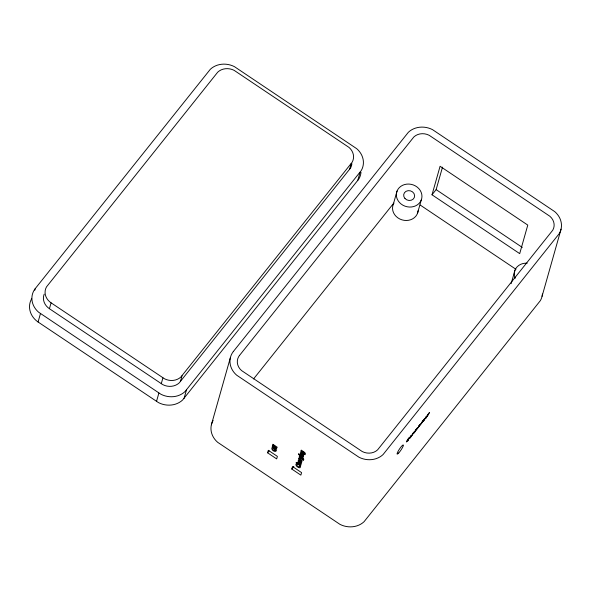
<?xml version="1.0" encoding="UTF-8"?>
<svg xmlns="http://www.w3.org/2000/svg" width="591" height="591" viewBox="0 0 591 591"><rect width="100%" height="100%" fill="white"/><g stroke="black" fill="none" stroke-linecap="round" stroke-linejoin="round"><path stroke-width="0.89" d="M299.452 461.128L299.578 462.45L300.915 463.462A1.293 0.576 38.6 0 0 301.358 463.44L301.24 462.339L301.587 462.568L301.75 461.992C301.07 461.276 297.753 458.727 298.1 461.505C299.489 463.196 298.241 460.478 299.43 461.12M34.773 290.277L35.246 288.6L210.315 69.295A20.323 17.907 15.8 0 1 234.428 66.65L356.705 148.681A20.323 17.907 15.8 0 1 361.256 170.555L185.005 391.597A20.323 17.907 15.8 0 1 160.892 394.241L38.614 312.211A20.323 17.907 15.8 0 1 34.056 290.329L35.246 288.6M360.99 172.284A20.323 17.907 15.8 0 1 358.885 178.947L182.626 399.989A20.323 17.907 15.8 0 1 158.514 402.634L38.075 321.999L40.454 313.607M351.874 163.641A13.837 12.197 15.8 0 1 350.433 168.176L179.25 382.857A13.837 12.197 15.8 0 1 162.828 384.66L49.422 308.709L51.085 302.828L49.644 301.735A13.837 12.197 15.8 0 1 46.541 286.834L217.732 72.161A13.837 12.197 15.8 0 1 234.154 70.359L348.993 147.403A13.837 12.197 15.8 0 1 352.096 162.303L180.912 376.977A13.837 12.197 15.8 0 1 164.49 378.779L51.085 302.828M161.254 383.729L162.917 377.856M156.504 401.452L158.883 393.059M180.373 381.631L182.035 375.758M184.067 398.423L186.438 390.03M211.379 424.789L230.379 357.651M267.605 452.817L268.314 450.298L277.386 456.385L276.677 458.904L267.605 452.817L269.149 450.874M349.51 169.528L351.172 163.655M357.695 180.683L360.074 172.291M291.791 469.047L292.508 466.528L301.58 472.615L300.863 475.127L291.791 469.047L293.86 466.454M393.259 204.464L397.056 191.041M417.438 213.499L421.243 200.068A12.921 11.384 15.8 0 0 406.771 184.133A12.921 11.384 15.8 0 0 399.435 202.462A12.921 11.384 15.8 0 0 421.243 200.068M432.014 194.794L440.081 166.263L527.778 225.09L519.703 253.628L432.014 194.794L436.136 189.622L442.496 167.142M419.979 425.202L417.741 428.054L420.135 424.39L418.465 427.071L419.898 425.298M511.185 283.584L514.99 270.153M542.058 296.32L561.058 229.182M253.583 378.927L393.65 203.274M436.136 189.622L522.304 247.43M420.186 205.033L515.987 269.304M304.01 452.662C305.503 453.157 303.471 454.464 305.096 454.715L305.414 453.415L304.535 452.344L301.24 450.113L300.849 451.118A1.847 0.82 38.6 0 0 300.967 451.746L303.301 453.6A1.418 0.628 38.6 0 0 303.937 453.622L304.136 453.356A1.684 0.746 38.6 0 0 304.055 452.824L303.951 452.625M49.422 308.709L47.982 307.615A13.837 12.197 15.8 0 1 44.177 294.148M38.075 321.999L36.236 320.603A20.323 17.907 15.8 0 1 31.685 298.721M213.122 420.445A20.323 17.907 15.8 0 0 217.673 442.319L339.951 524.35A20.323 17.907 15.8 0 0 364.063 521.705L540.322 300.671A20.323 17.907 15.8 0 0 542.427 294.008M515.197 278.258A12.921 11.384 15.8 0 1 527.209 263.194M418.125 210.603A12.921 11.384 15.8 0 1 401.91 219.837A12.921 11.384 15.8 0 1 393.909 203.127M299.534 466.41C299.142 467.74 297.207 465.996 296.785 465.265C297.591 464.504 296.911 463.1 295.855 464.327C295.892 466.218 298.093 467.636 299.822 467.821C301.75 467.282 298.307 464.282 299.534 466.41M414.505 431.482L414.136 432.893L413.427 433.787L413.722 432.59L413.427 432.885L411.912 435.685L412.422 433.883L414.505 431.482M417.386 427.869L417.017 429.273L416.308 430.167L416.603 428.97L416.308 429.273L414.793 432.073L415.303 430.263L417.386 427.869M423.673 420.541C425.431 418.642 422.026 423.592 423.186 420.629L422.89 420.999L424.67 418.517L423.673 420.541M303.043 459.177L302.651 459.946L303.464 460.492L303.781 459.185L302.902 458.121L299.607 455.89L299.216 456.895A1.847 0.82 38.6 0 0 299.334 457.523L301.669 459.377A1.418 0.628 38.6 0 0 302.304 459.399L302.503 459.133A1.684 0.746 38.6 0 0 302.422 458.594L303.043 459.177M300.058 461.541L300.797 462.627L300.058 461.541M275.354 450.416C271.535 451.206 271.993 445.614 275.354 450.416M297.605 462.568L297.886 463.484L296.268 462.398L296.106 462.982L300.612 466.003L300.775 465.427L298.374 463.41L300.959 464.77L301.122 464.194L298.462 462.458L297.605 462.568M300.324 452.965L300.605 453.873L300.243 453.637L300.08 454.213L303.331 456.4L303.493 455.816L301.092 453.807L303.678 455.166L303.848 454.582L301.181 452.846L300.324 452.965M419.492 425.343L418.554 426.621L419.492 425.343M276.196 450.8C275.28 453.009 270.626 449.485 271.963 447.668A2.327 1.034 38.6 0 1 272.894 447.66L275.162 449.057L276.196 450.8M299.873 458.912L299.881 459.421L302.06 460.884L301.898 461.46L298.647 459.281L298.81 458.697L299.29 459.022L298.987 458.424A1.618 0.717 38.6 0 1 298.987 458.032L299.873 458.912M421.191 423.466L422.439 422.1L420.43 424.685L422.757 420.977L421.191 423.466M410.959 436.128L409.932 437.813L410.959 436.128M426.414 416.744L425.424 418.428L426.414 416.744M406.409 441.817C407.76 441.913 410.42 437.443 407.273 440.605C411.262 435.02 407.539 439.002 406.409 441.817M409.223 438.47C411.668 437.842 413.006 431.393 409.223 438.47M424.678 419.085C427.101 418.465 428.556 411.905 424.678 419.085M272.444 445.703L272.237 446.434L276.551 449.33L276.714 448.761L273.751 446.781L277.002 447.749L277.164 447.151L272.857 444.262L272.695 444.824L275.162 446.486L272.444 445.703M298.677 453.903L298.499 454.516L299.29 455.048L299.467 454.435L298.677 453.903M299.925 454.76L299.763 455.343L303.013 457.523L303.176 456.939L299.925 454.76M427.877 414.498L427.367 416.3L429.487 412.481L427.877 414.498M301.735 451.28C301.713 453.593 305.599 452.691 301.735 451.28M300.102 457.057C300.08 459.37 303.966 458.461 300.102 457.057M233.305 351.571L232.115 353.307A20.323 17.907 15.8 0 0 236.673 375.182L358.951 457.212A20.323 17.907 15.8 0 0 383.057 454.568L559.315 233.534A20.323 17.907 15.8 0 0 554.764 211.652L432.486 129.621A20.323 17.907 15.8 0 0 408.374 132.266L233.305 351.571M239.488 355.464L238.668 356.661A12.921 11.392 15.8 0 0 241.564 370.572L362.253 451.546A12.921 11.392 15.8 0 0 377.59 449.862L552.77 230.18A12.921 11.392 15.8 0 0 549.874 216.262L429.177 135.295A12.921 11.392 15.8 0 0 413.84 136.979L239.488 355.464M398.748 452.95A5.533 0.909 -56.1 0 0 403.409 445.112A5.533 0.909 -56.1 0 0 398.556 450.475A5.533 0.909 -56.1 0 0 398.748 452.95M404.983 198.517A5.533 4.883 15.8 0 0 414.328 197.49A5.533 4.883 15.8 0 0 408.13 190.657A5.533 4.883 15.8 0 0 404.983 198.517"/></g></svg>
